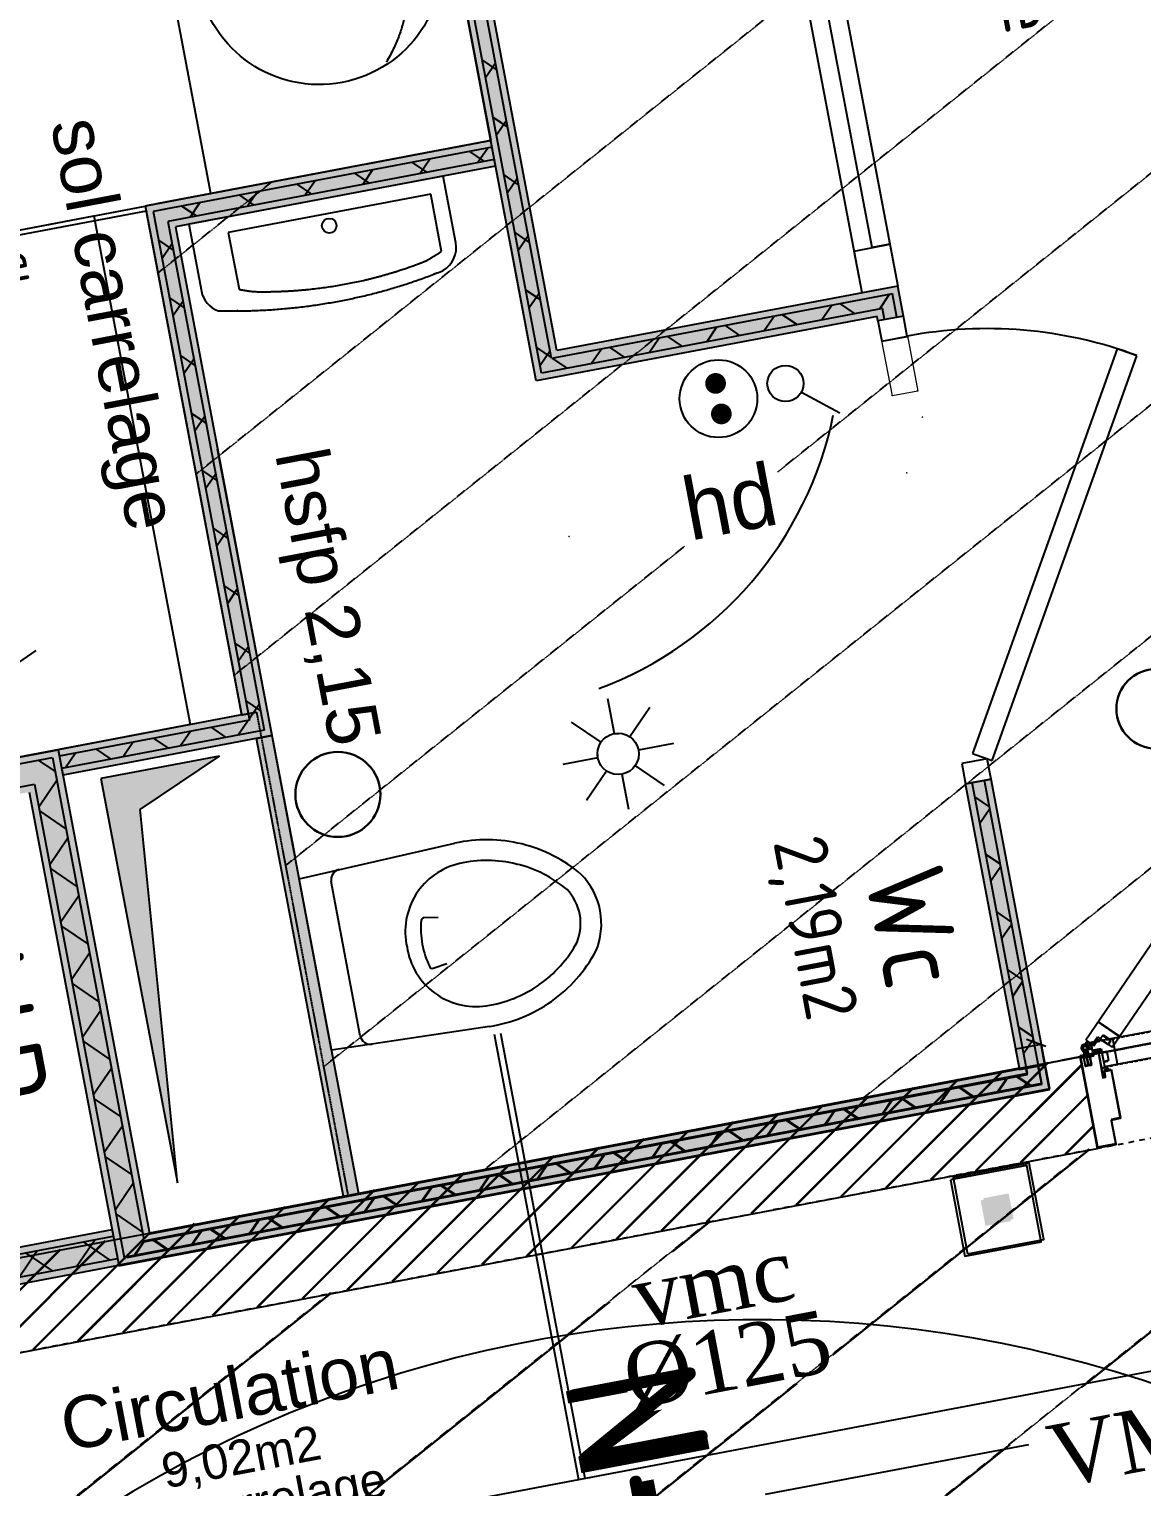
# Model space of a CAD drawing. Header units: centimetres. Extents: x 209280 to 319866, y -365283 to -277503.
# Drawn here: x 242694 to 244843, y -330668 to -327853 of the extents above; entities that cross this region are included whole.
import ezdxf

# ---------------------------------------------------------------- set-up
doc = ezdxf.new("R2010")
doc.units = ezdxf.units.CM
doc.linetypes.add('Style de ligne -1', pattern=[0.41664, 0.20828, -0.20836])
doc.linetypes.add('Style de ligne -16', pattern=[0.192476, 0.123031, -0.069444])
doc.layers.get('0').update_dxf_attribs({"color": 252})
for name, color, linetype, lineweight in [('0-PROJET-CLOISONS', 7, 'Continuous', 5), ('0-PROJET-DESSINS CRÉES', 7, 'Continuous', 9), ('0-PROJET-FAUX PLAFOND', 251, 'Style de ligne -1', 5), ('0-PROJET-Gaines', 7, 'Continuous', 13), ('0-PROJET-MENUISERIES INT', 7, 'Continuous', 5), ('0-PROJET-MUR BETON', 7, 'Continuous', 35), ('0-PROJET-SANITAIRES', 7, 'Continuous', 5), ('0-PROJET-TEXTE', 7, 'Continuous', 5), ('0-PROJET-TEXTE GAINES', 7, 'Continuous', 5), ('0-PROJET-TRAIT DE COUPE', 7, 'Continuous', 5), ('prlm-ELEC-CFO', 1, 'Continuous', 25)]:
    doc.layers.add(name, color=color, linetype=linetype, lineweight=lineweight)
doc.layers.add('3-BAT C-Niveau 1', color=252, linetype='Continuous')
doc.layers.add('prlm-VMC', color=93, linetype='Continuous')
doc.styles.add('Arial Narrow', font='ARIALN.TTF')
doc.styles.add('Helvetica', font='arial.ttf')
doc.styles.add('prlm-elec-cfo', font='comic.ttf', dxfattribs={"height": 12})
doc.styles.add('prlm-vmc', font='pala.ttf', dxfattribs={"height": 14})
doc.styles.get("Standard").update_dxf_attribs({"font": 'isocp.shx', "height": 100})

# ---------------------------------------------------------------- blocks, each defined once
blk = doc.blocks.new('xi.vmcd125')
at = {"layer": 'prlm-VMC', "color": 0, "linetype": 'ByBlock', "lineweight": -2, "insert": (0, 0), "char_height": 12, "width": 37.8475, "attachment_point": 2, "line_spacing_factor": 0.75, "style": 'prlm-vmc', "bg_fill": 3, "box_fill_scale": 1.1, "bg_fill_color": 256, "bg_fill_transparency": 0}
blk.add_mtext('vmc\\P%%C125', dxfattribs=at)
blk = doc.blocks.new('xi.BSO')
at = {"layer": 'prlm-ELEC-CFO', "lineweight": 5}
blk.add_hatch(color=0, dxfattribs=at).paths.add_polyline_path([(-2.5, -2.5), (2.5, -2.5), (2.5, 2.5), (-2.5, 2.5)])
at = {"layer": 'prlm-ELEC-CFO', "color": 0, "flags": 128}
blk.add_lwpolyline([(-7.5, -7.5), (7.5, -7.5), (7.5, 7.5), (-7.5, 7.5)], close=True, dxfattribs=at)
blk = doc.blocks.new('xi.SA')
at = {"layer": 'prlm-ELEC-CFO', "color": 0}
blk.add_lwpolyline([(0.2, -1.28), (5.5, 5.28)], dxfattribs=at)
blk.add_circle((-2, -4), 3.5, dxfattribs=at)
blk = doc.blocks.new('xi.SPOT')
at = {"color": 0, "lineweight": 5}
blk.add_wipeout([(-4, 0), (-2.83, -2.83), (0, -4), (2.83, -2.83), (4, 0), (2.83, 2.83), (0, 4), (-2.83, 2.83)], dxfattribs=at).dxf.layer = 'prlm-ELEC-CFO'
at = {"layer": 'prlm-ELEC-CFO', "color": 0, "linetype": 'ByBlock', "lineweight": -2, "flags": 128}
for points in [[(0, 10.88), (0, 4)], [(-7.69, 7.69), (-2.83, 2.83)], [(7.69, 7.69), (2.83, 2.83)], [(-10.88, 0), (-4, 0)], [(4, 0), (10.88, 0)], [(-2.83, -2.83), (-7.69, -7.69)], [(0, -4), (0, -10.88)], [(2.83, -2.83), (7.69, -7.69)]]:
    blk.add_lwpolyline(points, dxfattribs=at)
at = {"layer": 'prlm-ELEC-CFO', "color": 0, "linetype": 'ByBlock', "lineweight": -2}
blk.add_circle((0, 0), 4, dxfattribs=at)
blk = doc.blocks.new('xi.PC')
at = {"color": 0, "lineweight": 5}
blk.add_wipeout([(-7.5, -7.5), (7.5, -7.5), (7.5, 7.5), (-7.5, 7.5)], dxfattribs=at).dxf.layer = 'prlm-ELEC-CFO'
at = {"layer": 'prlm-ELEC-CFO', "color": 0, "linetype": 'ByBlock', "lineweight": 5, "const_width": 2}
for points in [[(-4, 0, 1), (-2, 0, 1)], [(2, 0, 1), (4, 0, 1)]]:
    blk.add_lwpolyline(points, format="xyb", close=True, dxfattribs=at)
at = {"layer": 'prlm-ELEC-CFO', "color": 0, "linetype": 'ByBlock', "lineweight": -2}
blk.add_circle((0, 0), 7.5, dxfattribs=at)

msp = doc.modelspace()

# ---------------------------------------------------------------- hatches: boundary and pattern name
at = {"linetype": 'Continuous'}
h = msp.add_hatch(dxfattribs=at)
h.set_pattern_fill('02_ISOLANT', color=256, scale=10, angle=100.723595, style=0, pattern_type=2)
h.set_pattern_definition([(145.723595, (88960.93, 134700.79), (-45.054865, -66.106423), []), (235.723595, (88960.93, 134700.79), (-66.106423, 45.054865), [])])
h.paths.add_polyline_path([(244621.365, -329871.942), (244649.411, -329891.057), (244642.65, -329855.353), (244619.069, -329859.818)])
h = msp.add_hatch(dxfattribs=at)
h.set_pattern_fill('02_ISOLANT', color=256, scale=10, angle=-169.276405, style=0, pattern_type=2)
h.set_pattern_definition([(235.723595, (88960.93, 134700.79), (66.106423, -45.054865), []), (325.723595, (88960.93, 134700.79), (-45.054865, -66.106423), [])])
h.paths.add_polyline_path([(244649.411, -329891.057), (244621.365, -329871.942), (242910.573, -330195.929), (242882.025, -330225.762)])
at = {"layer": '0-PROJET-DESSINS CRÉES', "lineweight": 25}
msp.add_hatch(color=256, dxfattribs=at).paths.add_polyline_path([(243300.554, -330106.944), (243133.09, -329222.661), (243162.566, -329217.079), (243330.03, -330101.362)])
at = {"layer": '0-PROJET-Gaines', "lineweight": 25}
msp.add_hatch(color=256, dxfattribs=at).paths.add_polyline_path([(243061.169, -329256.637), (242832.503, -329299.941), (242980.422, -330081.021), (242908.447, -329359.857)])
at = {"layer": '3-BAT C-Niveau 1', "linetype": 'Continuous', "lineweight": 18}
h = msp.add_hatch(dxfattribs=at)
h.set_pattern_fill('BA 13', color=9, scale=10, style=0, pattern_type=2)
h.set_pattern_definition([(218.65981, (88960.93, 134700.8), (-199.24783, 287.75041), [])])
h.paths.add_polyline_path([(245970.968, -329784.679), (237681.846, -331354.568), (237912.586, -332572.975), (246201.704, -331003.062)])

# ---------------------------------------------------------------- linework, layer by layer
at = {"lineweight": 25}
for p, q in [((244002.772, -328418.994), (244002.781, -328419.043)), ((243895.067, -328439.391), (243895.058, -328439.342)), ((244012.075, -328468.121), (244012.066, -328468.072)), ((243904.371, -328488.518), (243904.38, -328488.567)), ((244360.429, -328560.745), (244360.478, -328560.735)), ((244409.583, -328551.436), (244409.534, -328551.445)), ((244419.19, -328602.166), (244419.239, -328602.157)), ((244388.615, -328709.581), (244388.566, -328709.591)), ((243736.703, -328833.04), (243736.654, -328833.049)), ((243736.703, -328833.04), (243736.752, -328833.03)), ((243112.467, -328951.257), (243112.418, -328951.266)), ((243112.467, -328951.257), (243112.516, -328951.247)), ((243063.107, -328960.604), (243063.057, -328960.614)), ((243063.107, -328960.604), (243063.156, -328960.595)), ((242942.594, -329207.848), (242942.604, -329207.897)), ((242834.89, -329228.245), (242834.881, -329228.196)), ((242951.898, -329256.975), (242951.889, -329256.926)), ((242844.193, -329277.372), (242844.203, -329277.421)), ((244568.844, -329661.265), (244568.795, -329661.274)), ((243271.924, -329906.873), (243271.875, -329906.883)), ((243271.924, -329906.873), (243271.973, -329906.864)), ((244179.044, -329938.912), (244179.035, -329938.862)), ((242819.929, -329992.472), (242819.88, -329992.481)), ((242888.707, -329979.447), (242888.756, -329979.437)), ((242829.537, -330043.202), (242829.586, -330043.193)), ((242898.314, -330030.177), (242898.265, -330030.186)), ((243011.353, -330160.047), (243011.344, -330159.998))]:
    msp.add_line(p, q, dxfattribs=at)
at = {"linetype": 'Continuous', "lineweight": 18}
msp.add_line((244799.722, -329799.511), (244758.405, -329771.351), dxfattribs=at)
at = {"linetype": 'Continuous'}
for p, q in [((244619.746, -329803.534), (244657.412, -329816.998)), ((244647.991, -329813.63), (244598.853, -329822.936)), ((244598.853, -329822.936), (244606.296, -329862.237)), ((244655.434, -329852.932), (244647.991, -329813.63)), ((244736.165, -329838.562), (244734.528, -329829.916)), ((244606.296, -329862.237), (244655.434, -329852.932)), ((244621.365, -329871.942), (244619.069, -329859.818)), ((244621.365, -329871.942), (244619.069, -329859.818)), ((244649.411, -329891.057), (244642.65, -329855.353)), ((244649.411, -329891.057), (244642.65, -329855.353)), ((244621.365, -329871.942), (242910.573, -330195.929)), ((244621.365, -329871.942), (242910.573, -330195.929)), ((244606.173, -329861.588), (244606.296, -329862.237)), ((244664.603, -329901.411), (242866.562, -330241.922)), ((244649.411, -329891.057), (242882.025, -330225.762)), ((244649.411, -329891.057), (242882.025, -330225.762))]:
    msp.add_line(p, q, dxfattribs=at)
at = {"linetype": 'Style de ligne -16', "lineweight": 18, "ltscale": 50.8}
msp.add_line((244795.608, -329853.156), (244786.304, -329804.03), dxfattribs=at)
at = {"linetype": 'Continuous', "lineweight": 25}
for p, q in [((244655.423, -329852.934), (244606.296, -329862.237)), ((244664.603, -329901.411), (244655.423, -329852.934)), ((244606.173, -329861.588), (242926.036, -330179.77)), ((244606.173, -329861.588), (244606.296, -329862.237)), ((244664.603, -329901.411), (242866.562, -330241.922))]:
    msp.add_line(p, q, dxfattribs=at)
at = {"linetype": 'Style de ligne -16', "lineweight": 18, "ltscale": 50.8, "flags": 128}
for points in [[(244743.859, -329812.068), (244746.65, -329826.806), (244764.139, -329823.494), (244770.652, -329857.883), (245675.251, -329686.571), (245668.738, -329652.182), (245686.227, -329648.87), (245683.436, -329634.132)], [(244765.413, -329830.219), (244774.649, -329828.47), (244778.109, -329846.745), (244768.874, -329848.494)]]:
    msp.add_lwpolyline(points, close=True, dxfattribs=at)
at = {"linetype": 'Continuous', "lineweight": 18, "flags": 128}
for points in [[(244762.151, -329804.643), (244767.445, -329796.875), (244782.815, -329807.351), (244777.521, -329815.118)], [(244768.204, -329876.666), (244765.413, -329861.928), (244766.528, -329860.292), (244773.209, -329859.027), (244778.14, -329862.387), (244778.36, -329863.547), (244769.301, -329865.263), (244771.348, -329876.071)]]:
    msp.add_lwpolyline(points, close=True, dxfattribs=at)
at = {"linetype": 'Continuous', "flags": 128}
for points in [[(244757.174, -330014.036), (244723.681, -329837.179), (244758.695, -329830.548), (244767.642, -329877.79), (244772.517, -329876.867), (244770.455, -329865.979), (244783.266, -329863.553), (244800.942, -329956.894), (244783.257, -329960.243), (244792.188, -330007.405)], [(244728.493, -329836.268), (244748.341, -329832.509), (244749.026, -329836.127), (244729.179, -329839.885)], [(244730.554, -329839.625), (244736.165, -329838.562), (244739.31, -329855.167), (244733.699, -329856.23)], [(244736.165, -329838.562), (244741.776, -329837.5), (244744.921, -329854.104), (244739.31, -329855.167)]]:
    msp.add_lwpolyline(points, close=True, dxfattribs=at)
for points in [[(244731.834, -329835.635), (244730.343, -329827.761, 0.14316547), (244734.191, -329828.137, 0.14316547), (244737.635, -329826.381), (244739.126, -329834.254)], [(244743.009, -329813.137), (244739.244, -329818.661, 0.14316547), (244736.789, -329815.675, 0.14316547), (244733.112, -329814.481), (244736.876, -329808.958)], [(244745.87, -329822.69), (244739.302, -329823.934, 0.14316547), (244739.678, -329820.086, 0.14316547), (244737.922, -329816.642), (244744.49, -329815.398)]]:
    msp.add_lwpolyline(points, format="xyb", close=True, dxfattribs=at)
at = {"linetype": 'Style de ligne -16', "lineweight": 18, "ltscale": 50.8, "flags": 128}
msp.add_lwpolyline([(244762.43, -329829.517), (244756.396, -329828.828), (244747.947, -329830.428), (244747.426, -329827.677), (244755.321, -329826.182), (244762.6, -329828.264), (244762.456, -329829.52)], dxfattribs=at)
at = {"linetype": 'Continuous', "lineweight": 18, "flags": 128}
msp.add_lwpolyline([(244759.546, -329806.256), (244754.792, -329810.035), (244749.949, -329817.141), (244747.635, -329815.564), (244752.16, -329808.924), (244758.78, -329805.249), (244759.566, -329806.239)], dxfattribs=at)
at = {"lineweight": 25}
for centre in [(244002.772, -328418.994), (243895.067, -328439.391), (244012.075, -328468.121), (243904.371, -328488.518), (244360.429, -328560.745), (244409.583, -328551.436), (244419.19, -328602.166), (244388.615, -328709.581), (243736.703, -328833.04), (243736.703, -328833.04), (243112.467, -328951.257), (243112.467, -328951.257), (243063.107, -328960.604), (243063.107, -328960.604), (242942.594, -329207.848), (242834.89, -329228.245), (242951.898, -329256.975), (242844.193, -329277.372), (244568.844, -329661.265), (243271.924, -329906.873), (243271.924, -329906.873), (244179.044, -329938.912), (242819.929, -329992.472), (242888.707, -329979.447), (242829.537, -330043.202), (242898.314, -330030.177), (243011.353, -330160.047)]:
    msp.add_circle(centre, 0.025, dxfattribs=at)
at = {"linetype": 'Continuous'}
for radius in [6.889, 4.289]:
    msp.add_circle((244732.909, -329821.368), radius, dxfattribs=at)
at = {"layer": '0-PROJET-CLOISONS', "lineweight": 25}
for p, q in [((243585.275, -328068.371), (242918.066, -328194.726)), ((243587.694, -328081.144), (242933.258, -328205.08)), ((243587.694, -328081.144), (242933.258, -328205.08)), ((243579.483, -328082.699), (243560.368, -328110.746)), ((243592.16, -328104.725), (242961.304, -328224.196)), ((243592.16, -328104.725), (242961.304, -328224.196)), ((243433.297, -328110.384), (243461.344, -328129.499)), ((243468.322, -328103.751), (243449.207, -328131.797)), ((243544.458, -328089.332), (243572.505, -328108.447)), ((243594.579, -328117.498), (242976.496, -328234.55)), ((243594.579, -328117.498), (242976.496, -328234.55)), ((243322.136, -328131.435), (243350.182, -328150.55)), ((243357.161, -328124.802), (243338.045, -328152.849)), ((243134.838, -328166.905), (243115.723, -328194.952)), ((243210.975, -328152.487), (243239.021, -328171.602)), ((243245.999, -328145.854), (243226.884, -328173.9)), ((242988.652, -328194.59), (243016.699, -328213.705)), ((243023.677, -328187.957), (243004.561, -328216.004)), ((243099.813, -328173.538), (243127.86, -328192.654)), ((244360.904, -328364.403), (243702.605, -328489.071)), ((244360.904, -328364.403), (243702.605, -328489.071)), ((244371.258, -328349.211), (243712.959, -328473.879)), ((244354.841, -328365.551), (244335.726, -328393.597)), ((244341.788, -328392.449), (243683.489, -328517.117)), ((244341.788, -328392.449), (243683.489, -328517.117)), ((244243.68, -328386.602), (244224.565, -328414.649)), ((244260.148, -328383.484), (244288.195, -328402.599)), ((244331.434, -328407.641), (243673.135, -328532.309)), ((244331.434, -328407.641), (243673.135, -328532.309)), ((244132.519, -328407.654), (244113.404, -328435.701)), ((244148.987, -328404.535), (244177.034, -328423.65)), ((243910.196, -328449.757), (243891.081, -328477.804)), ((243926.665, -328446.638), (243954.711, -328465.754)), ((244021.357, -328428.706), (244002.242, -328456.752)), ((244037.826, -328425.587), (244065.872, -328444.702)), ((243799.035, -328470.809), (243779.92, -328498.855)), ((243815.503, -328467.69), (243843.55, -328486.805)), ((243704.342, -328488.741), (243732.389, -328507.857)), ((243104.136, -329177.256), (242749.508, -329244.415)), ((243119.328, -329187.61), (242751.926, -329257.188)), ((243119.328, -329187.61), (242751.926, -329257.188)), ((243147.374, -329206.725), (242756.392, -329280.769)), ((243147.374, -329206.725), (242756.392, -329280.769)), ((243005.346, -329209.195), (242986.231, -329237.242)), ((243045.638, -329201.565), (243073.685, -329220.68)), ((243116.508, -329188.144), (243097.393, -329216.19)), ((243162.566, -329217.079), (242758.811, -329293.542)), ((243162.566, -329217.079), (242758.811, -329293.542)), ((242894.185, -329230.247), (242875.07, -329258.294)), ((242934.477, -329222.616), (242962.524, -329241.732)), ((242169.807, -329354.179), (242749.504, -329244.397)), ((242169.807, -329354.179), (242749.504, -329244.397)), ((242184.999, -329364.533), (242739.15, -329259.589)), ((242184.999, -329364.533), (242739.15, -329259.589)), ((242728.2, -329275.655), (242712.133, -329264.705)), ((242739.15, -329259.589), (242915.227, -330189.349)), ((242739.15, -329259.589), (242915.227, -330189.349)), ((242749.504, -329244.397), (242926.272, -330177.806)), ((242749.504, -329244.397), (242926.272, -330177.806)), ((242749.508, -329244.415), (242758.811, -329293.542)), ((242783.024, -329251.299), (242763.909, -329279.345)), ((242823.316, -329243.668), (242851.362, -329262.783)), ((242728.2, -329275.655), (242744.266, -329286.605)), ((242236.418, -329399.577), (242704.106, -329311.007)), ((242236.418, -329399.577), (242704.106, -329311.007)), ((242704.106, -329311.007), (242877.843, -330228.416)), ((242704.106, -329311.007), (242877.843, -330228.416)), ((242712.417, -329354.896), (242747.462, -329303.477)), ((242693.752, -329326.199), (242866.798, -330239.958)), ((242713.899, -329362.722), (242765.318, -329397.767)), ((242733.469, -329466.057), (242768.513, -329414.638)), ((242734.951, -329473.884), (242786.37, -329508.928)), ((242754.52, -329577.218), (242789.565, -329525.8)), ((242756.002, -329585.045), (242807.421, -329620.089)), ((242775.572, -329688.38), (242810.616, -329636.961)), ((242777.054, -329696.206), (242828.473, -329731.251)), ((242796.623, -329799.541), (242831.668, -329748.122)), ((242798.106, -329807.367), (242849.524, -329842.412)), ((242817.675, -329910.702), (242852.719, -329859.283)), ((244583.106, -329877.268), (244563.991, -329905.315)), ((244600.439, -329873.986), (244628.486, -329893.101)), ((244378.117, -329916.089), (244406.163, -329935.204)), ((244471.945, -329898.32), (244452.83, -329926.366)), ((244489.278, -329895.037), (244517.325, -329914.152)), ((242819.157, -329918.529), (242870.576, -329953.573)), ((244249.622, -329940.423), (244230.507, -329968.47)), ((244266.956, -329937.14), (244295.002, -329956.256)), ((244360.784, -329919.371), (244341.669, -329947.418)), ((242838.727, -330021.863), (242873.771, -329970.445)), ((244138.461, -329961.475), (244119.346, -329989.521)), ((244155.794, -329958.192), (244183.841, -329977.307)), ((243933.472, -330000.295), (243961.518, -330019.41)), ((244027.3, -329982.526), (244008.185, -330010.573)), ((244044.633, -329979.244), (244072.68, -329998.359)), ((243804.977, -330024.629), (243785.862, -330052.676)), ((243822.31, -330021.347), (243850.357, -330040.462)), ((243916.139, -330003.578), (243897.023, -330031.624)), ((242840.209, -330029.69), (242891.627, -330064.734)), ((243693.816, -330045.681), (243674.701, -330073.727)), ((243711.149, -330042.398), (243739.196, -330061.513)), ((242859.778, -330133.025), (242894.823, -330081.606)), ((243488.827, -330084.501), (243516.873, -330103.617)), ((243582.655, -330066.732), (243563.54, -330094.779)), ((243599.988, -330063.45), (243628.035, -330082.565)), ((243360.332, -330108.836), (243341.217, -330136.882)), ((243377.665, -330105.553), (243405.712, -330124.668)), ((243471.493, -330087.784), (243452.378, -330115.831)), ((242861.26, -330140.851), (242912.679, -330175.896)), ((243249.171, -330129.887), (243230.056, -330157.934)), ((243266.504, -330126.605), (243294.551, -330145.72)), ((243044.181, -330168.708), (243072.228, -330187.823)), ((243138.01, -330150.939), (243118.894, -330178.985)), ((243155.343, -330147.656), (243183.389, -330166.771)), ((242401.277, -330270.105), (242856.192, -330183.953)), ((242401.277, -330270.105), (242856.192, -330183.953)), ((242411.631, -330254.913), (242853.773, -330171.18)), ((242411.631, -330254.913), (242853.773, -330171.18)), ((242785.411, -330242.14), (242820.455, -330190.721)), ((242849.906, -330229.926), (242798.487, -330194.882)), ((242915.687, -330193.042), (242896.572, -330221.088)), ((242933.02, -330189.759), (242961.067, -330208.874)), ((243026.848, -330171.99), (243007.733, -330200.037)), ((242674.249, -330263.192), (242709.294, -330211.773)), ((242738.744, -330250.978), (242687.325, -330215.933)), ((242355.879, -330336.715), (242866.798, -330239.958)), ((242366.233, -330321.523), (242864.379, -330227.185)), ((242366.233, -330321.523), (242864.379, -330227.185))]:
    msp.add_line(p, q, dxfattribs=at)
at = {"layer": '0-PROJET-CLOISONS'}
msp.add_lwpolyline([(244340.819, -328454.759), (244389.979, -328445.449), (244410.133, -328551.872), (244360.973, -328561.182)], close=True, dxfattribs=at)
at = {"layer": '0-PROJET-CLOISONS', "lineweight": 25}
for points in [[(243585.275, -328068.371), (243594.579, -328117.498), (242918.066, -328194.726), (242976.496, -328234.55)], [(244371.258, -328349.211), (244331.434, -328407.641), (243712.959, -328473.879), (243673.135, -328532.309)], [(243104.136, -329177.256), (243162.566, -329217.079), (242749.508, -329244.415), (242758.811, -329293.542)], [(242251.61, -329409.931), (242169.807, -329354.179), (242693.752, -329326.199), (242749.504, -329244.397)], [(242693.752, -329326.199), (242749.504, -329244.397), (242866.798, -330239.958), (242926.272, -330177.806)], [(242355.879, -330336.715), (242411.631, -330254.913), (242866.798, -330239.958), (242853.773, -330171.18)]]:
    msp.add_solid(points, dxfattribs=at)
at = {"layer": '0-PROJET-DESSINS CRÉES', "lineweight": 25}
for p, q in [((244096.744, -326899.514), (244371.285, -328349.206)), ((244302.507, -328362.231), (244027.966, -326912.539)), ((243673.135, -328532.309), (243389.291, -327033.49)), ((243612.573, -328212.516), (243389.291, -327033.49)), ((243683.489, -328517.117), (243402.064, -327031.071)), ((243683.489, -328517.117), (243402.064, -327031.071)), ((243702.605, -328489.071), (243425.645, -327026.605)), ((243702.605, -328489.071), (243425.645, -327026.605)), ((243712.959, -328473.879), (243438.418, -327024.186)), ((244321.613, -328275.019), (244199.626, -327630.872)), ((244234.014, -327624.36), (244356.002, -328268.506)), ((243596.999, -327931.431), (243568.953, -327912.316)), ((243594.571, -327918.606), (243575.455, -327946.652)), ((243618.051, -328042.593), (243590.004, -328023.477)), ((243615.622, -328029.767), (243596.507, -328057.814)), ((243639.103, -328153.754), (243611.056, -328134.639)), ((243636.674, -328140.928), (243617.559, -328168.975)), ((242622.389, -328250.721), (242918.066, -328194.726)), ((242819.812, -328213.334), (242918.066, -328194.726)), ((242918.066, -328194.726), (243104.136, -329177.256)), ((242918.066, -328194.726), (242919.926, -328204.552)), ((242032.864, -328362.339), (242818.893, -328213.482)), ((242919.926, -328204.552), (242624.25, -328260.547)), ((242818.893, -328213.482), (243004.965, -329196.018)), ((242933.258, -328205.08), (243119.328, -329187.61)), ((242933.258, -328205.08), (243119.328, -329187.61)), ((242961.304, -328224.196), (243147.374, -329206.725)), ((242961.304, -328224.196), (243147.374, -329206.725)), ((242976.496, -328234.55), (243162.566, -329217.079)), ((242976.496, -328234.55), (243162.566, -329217.079)), ((243660.154, -328264.915), (243632.108, -328245.8)), ((243657.725, -328252.09), (243638.61, -328280.136)), ((242943.819, -328260.847), (242971.865, -328279.962)), ((242950.381, -328295.5), (242969.496, -328267.453)), ((243673.135, -328532.309), (243621.877, -328261.642)), ((244287.224, -328281.531), (244356.002, -328268.506)), ((244302.507, -328362.231), (244287.224, -328281.531)), ((244356.002, -328268.506), (244321.613, -328275.019)), ((244356.002, -328268.506), (244371.285, -328349.206)), ((243681.206, -328376.076), (243653.159, -328356.961)), ((243678.777, -328363.251), (243659.662, -328391.297)), ((244371.285, -328349.206), (244302.507, -328362.231)), ((244371.285, -328349.206), (244302.507, -328362.231)), ((244369.447, -328409.518), (244360.904, -328364.403)), ((244369.447, -328409.518), (244360.904, -328364.403)), ((244382.22, -328407.099), (244371.258, -328349.211)), ((242964.87, -328372.009), (242992.917, -328391.124)), ((242971.433, -328406.661), (242990.548, -328378.614)), ((244345.866, -328413.983), (244341.788, -328392.449)), ((244345.866, -328413.983), (244341.788, -328392.449)), ((244333.093, -328416.402), (244331.434, -328407.641)), ((244333.093, -328416.402), (244331.434, -328407.641)), ((244382.22, -328407.099), (244333.093, -328416.402)), ((243702.257, -328487.238), (243674.211, -328468.123)), ((243699.829, -328474.412), (243680.713, -328502.459)), ((242985.922, -328483.17), (243013.968, -328502.285)), ((242992.484, -328517.822), (243011.599, -328489.776)), ((243006.973, -328594.331), (243035.02, -328613.446)), ((243013.536, -328628.983), (243032.651, -328600.937)), ((243207.622, -329449.877), (243057.83, -328664.025)), ((243028.025, -328705.492), (243056.071, -328724.608)), ((243034.587, -328740.145), (243053.702, -328712.098)), ((243049.076, -328816.654), (243077.123, -328835.769)), ((243055.639, -328851.306), (243074.754, -328823.259)), ((243070.128, -328927.815), (243098.175, -328946.93)), ((243076.69, -328962.467), (243095.806, -328934.421)), ((243091.18, -329038.976), (243119.226, -329058.091)), ((242352.88, -329296.217), (242707.525, -329052.671)), ((243097.742, -329073.629), (243116.857, -329045.582)), ((243112.231, -329150.138), (243140.278, -329169.253)), ((243118.794, -329184.79), (243137.909, -329156.743)), ((243004.965, -329196.018), (242218.936, -329344.875)), ((243133.09, -329222.661), (243162.566, -329217.079)), ((243300.554, -330106.944), (243133.09, -329222.661)), ((243162.566, -329217.079), (243330.03, -330101.362)), ((244551.545, -329301.207), (244502.418, -329310.51)), ((244606.409, -329859.624), (244502.418, -329310.51)), ((244606.409, -329859.624), (244502.418, -329310.51)), ((244621.601, -329869.978), (244515.191, -329308.091)), ((244621.601, -329869.978), (244515.191, -329308.091)), ((244649.647, -329889.093), (244538.772, -329303.626)), ((244649.647, -329889.093), (244538.772, -329303.626)), ((244664.839, -329899.447), (244551.545, -329301.207)), ((244548.397, -329354.448), (244520.35, -329335.333)), ((244549.22, -329358.792), (244530.104, -329386.839)), ((244569.449, -329465.609), (244541.402, -329446.494)), ((244570.271, -329469.953), (244551.156, -329498)), ((244590.5, -329576.771), (244562.454, -329557.656)), ((244591.323, -329581.115), (244572.208, -329609.161)), ((245867.964, -329619.204), (244689.187, -329843.892)), ((244611.552, -329687.932), (244583.505, -329668.817)), ((244612.374, -329692.276), (244593.259, -329720.322)), ((244632.603, -329799.093), (244604.557, -329779.978)), ((244633.426, -329803.437), (244614.311, -329831.484)), ((243330.03, -330101.362), (243300.554, -330106.944))]:
    msp.add_line(p, q, dxfattribs=at)
for points in [[(243712.959, -328473.879), (243673.135, -328532.309), (243438.418, -327024.186), (243389.291, -327033.49)], [(242918.066, -328194.726), (242976.496, -328234.55), (243104.136, -329177.256), (243162.566, -329217.079)], [(244382.22, -328407.099), (244333.093, -328416.402), (244371.258, -328349.211), (244331.434, -328407.641)], [(244664.839, -329899.447), (244606.409, -329859.624), (244551.545, -329301.207), (244502.418, -329310.51)]]:
    msp.add_solid(points, dxfattribs=at)
at = {"layer": '0-PROJET-FAUX PLAFOND', "lineweight": 25}
for p, q in [((245434.358, -326777.76), (243016.096, -328712.37)), ((243379.987, -326984.363), (243585.275, -328068.371)), ((245507.897, -327166.077), (243089.635, -329100.687)), ((245581.436, -327554.395), (243188.886, -329468.435)), ((245654.975, -327942.712), (243262.413, -329856.762)), ((243585.275, -328068.371), (242918.066, -328194.726)), ((243161.947, -328148.541), (242942.557, -328324.052)), ((242918.066, -328194.726), (243104.128, -329177.214)), ((245728.514, -328331.03), (243573.183, -330055.295)), ((245802.053, -328719.347), (244305.467, -329916.616)), ((243104.128, -329177.214), (243132.719, -329171.798)), ((243132.719, -329171.798), (243309.461, -330105.238)), ((243309.461, -330105.238), (246114.895, -329573.949))]:
    msp.add_line(p, q, dxfattribs=at)
at = {"layer": '0-PROJET-FAUX PLAFOND', "color": 9, "lineweight": 25}
msp.add_line((243275.8, -330293.202), (241208.85, -331946.762), dxfattribs=at)
at = {"layer": '0-PROJET-Gaines', "lineweight": 25}
for p, q in [((243061.169, -329256.637), (242832.503, -329299.941)), ((242908.447, -329359.857), (243061.169, -329256.637)), ((242832.503, -329299.941), (242980.422, -330081.021)), ((242980.422, -330081.021), (242908.447, -329359.857))]:
    msp.add_line(p, q, dxfattribs=at)
at = {"layer": '0-PROJET-MENUISERIES INT', "lineweight": 25}
for p, q in [((244382.231, -328407.097), (244333.093, -328416.402)), ((244333.093, -328416.402), (244340.536, -328455.704)), ((244389.674, -328446.398), (244382.231, -328407.097)), ((244340.536, -328455.704), (244389.674, -328446.398)), ((244795.233, -328470.235), (244515.869, -329251.807)), ((244832.9, -328483.698), (244795.233, -328470.235)), ((244553.535, -329265.271), (244832.9, -328483.698)), ((245272.873, -329014.884), (244734.311, -329805.085)), ((244785.653, -329818.536), (245304.165, -329057.752)), ((244544.114, -329261.903), (244494.976, -329271.209)), ((244515.869, -329251.807), (244553.535, -329265.271)), ((244551.556, -329301.205), (244544.114, -329261.903)), ((244494.976, -329271.209), (244502.418, -329310.51)), ((244502.418, -329310.51), (244551.556, -329301.205)), ((245683.672, -329632.168), (244744.095, -329810.104)), ((244770.887, -329855.919), (245675.486, -329684.607)), ((244799.958, -329797.547), (244758.641, -329769.388)), ((244746.706, -329813.533), (244756.731, -329798.824)), ((244752.396, -329806.96), (244759.015, -329803.285)), ((244756.731, -329798.824), (244785.653, -329818.536)), ((244759.015, -329803.285), (244759.802, -329804.275)), ((244762.387, -329802.679), (244767.681, -329794.911)), ((244777.757, -329813.154), (244762.387, -329802.679)), ((244767.681, -329794.911), (244783.051, -329805.387)), ((244795.844, -329851.193), (244786.54, -329802.066)), ((244723.917, -329835.215), (244758.931, -329828.585)), ((244728.729, -329834.304), (244748.577, -329830.545)), ((244732.07, -329833.671), (244730.579, -329825.798)), ((244733.347, -329812.518), (244737.112, -329806.994)), ((244734.311, -329805.085), (244746.706, -329813.533)), ((244736.401, -329836.598), (244734.763, -329827.952)), ((244737.112, -329806.994), (244743.245, -329811.173)), ((244737.871, -329824.417), (244739.362, -329832.291)), ((244738.157, -329814.678), (244744.725, -329813.434)), ((244743.245, -329811.173), (244739.48, -329816.697)), ((244746.106, -329820.726), (244739.538, -329821.97)), ((244744.095, -329810.104), (244746.886, -329824.842)), ((244744.725, -329813.434), (244746.106, -329820.726)), ((244746.886, -329824.842), (244764.375, -329821.53)), ((244747.661, -329825.713), (244755.557, -329824.218)), ((244748.182, -329828.464), (244747.661, -329825.713)), ((244747.871, -329813.6), (244752.396, -329806.96)), ((244750.184, -329815.177), (244747.871, -329813.6)), ((244756.632, -329826.864), (244748.182, -329828.464)), ((244748.577, -329830.545), (244749.262, -329834.163)), ((244755.028, -329808.071), (244750.184, -329815.177)), ((244759.782, -329804.292), (244755.028, -329808.071)), ((244755.557, -329824.218), (244762.836, -329826.3)), ((244762.666, -329827.553), (244756.632, -329826.864)), ((244758.931, -329828.585), (244767.878, -329875.826)), ((244762.836, -329826.3), (244762.692, -329827.556)), ((244764.375, -329821.53), (244770.887, -329855.919)), ((244765.648, -329828.255), (244774.884, -329826.506)), ((244769.109, -329846.53), (244765.648, -329828.255)), ((244774.884, -329826.506), (244778.345, -329844.781)), ((244783.051, -329805.387), (244777.757, -329813.154)), ((244757.41, -330012.072), (244723.917, -329835.215)), ((244729.414, -329837.921), (244728.729, -329834.304)), ((244749.262, -329834.163), (244729.414, -329837.921)), ((244730.79, -329837.661), (244736.401, -329836.598)), ((244733.935, -329854.266), (244730.79, -329837.661)), ((244739.362, -329832.291), (244732.07, -329833.671)), ((244739.545, -329853.203), (244733.935, -329854.266)), ((244736.401, -329836.598), (244742.012, -329835.536)), ((244739.545, -329853.203), (244736.401, -329836.598)), ((244736.401, -329836.598), (244739.545, -329853.203)), ((244745.156, -329852.141), (244739.545, -329853.203)), ((244742.012, -329835.536), (244745.156, -329852.141)), ((244765.649, -329859.964), (244766.764, -329858.328)), ((244768.44, -329874.702), (244765.649, -329859.964)), ((244766.764, -329858.328), (244773.445, -329857.063)), ((244778.345, -329844.781), (244769.109, -329846.53)), ((244773.445, -329857.063), (244778.376, -329860.423)), ((244767.878, -329875.826), (244772.752, -329874.903)), ((244771.584, -329874.107), (244768.44, -329874.702)), ((244778.595, -329861.583), (244769.537, -329863.299)), ((244769.537, -329863.299), (244771.584, -329874.107)), ((244770.69, -329864.015), (244783.502, -329861.589)), ((244772.752, -329874.903), (244770.69, -329864.015)), ((244778.376, -329860.423), (244778.595, -329861.583)), ((244783.502, -329861.589), (244801.178, -329954.93)), ((244801.178, -329954.93), (244783.493, -329958.279)), ((244783.493, -329958.279), (244792.424, -330005.441)), ((244792.424, -330005.441), (244757.41, -330012.072))]:
    msp.add_line(p, q, dxfattribs=at)
for radius in [6.889, 4.289]:
    msp.add_circle((244733.145, -329819.404), radius, dxfattribs=at)
for centre, radius, start, end in [((244544.114, -329261.903), 830.542, 69.640479, 100.723601), ((244733.145, -329819.404), 6.889, 248.133944, 280.723601), ((244733.145, -329819.404), 6.889, 55.723601, 88.313259), ((244733.145, -329819.404), 6.889, 280.723601, 313.313259), ((244733.145, -329819.404), 6.889, 23.133944, 55.723601), ((244733.145, -329819.404), 6.889, 10.723601, 43.313259), ((244733.145, -329819.404), 6.889, 338.133944, 10.723601)]:
    msp.add_arc(centre, radius, start, end, dxfattribs=at)
at = {"layer": '0-PROJET-MUR BETON', "lineweight": 25}
for p, q in [((244435.193, -330073.602), (244661.192, -329847.603)), ((244521.89, -330057.183), (244727.092, -329851.981)), ((244757.503, -330012.563), (244724.01, -329835.707)), ((244261.8, -330106.439), (244487.799, -329880.44)), ((244348.497, -330090.02), (244574.495, -329864.022)), ((244088.407, -330139.276), (244314.405, -329913.277)), ((244175.103, -330122.857), (244401.102, -329896.859)), ((244608.587, -330040.765), (244738.282, -329911.069)), ((244695.283, -330024.346), (244749.472, -329970.158)), ((243481.53, -330254.205), (243707.528, -330028.207)), ((243394.833, -330270.624), (243620.832, -330044.625)), ((243221.44, -330303.461), (243447.438, -330077.462)), ((243308.136, -330287.042), (243534.135, -330061.044)), ((243048.046, -330336.298), (243274.045, -330110.299)), ((243134.743, -330319.879), (243360.742, -330093.881)), ((242961.35, -330352.716), (243187.348, -330126.718)), ((242787.956, -330385.553), (243013.955, -330159.555)), ((242874.653, -330369.135), (243100.652, -330143.136)), ((242614.563, -330418.39), (242840.562, -330192.392)), ((242701.26, -330401.972), (242927.258, -330175.973)), ((242527.866, -330434.809), (242753.865, -330208.81))]:
    msp.add_line(p, q, dxfattribs=at)
at = {"layer": '0-PROJET-SANITAIRES', "lineweight": 25}
for p, q in [((243436.418, -327282.342), (243585.275, -328068.371)), ((243044.88, -328170.71), (242896.023, -327384.681)), ((243585.275, -328068.371), (243044.88, -328170.71)), ((243493.279, -328136.682), (243002.011, -328229.718)), ((243517.713, -328265.704), (243493.279, -328136.682)), ((243469.385, -328171.74), (243078.336, -328245.797)), ((243490.299, -328282.175), (243469.385, -328171.74)), ((243002.011, -328229.718), (243026.445, -328358.739)), ((243078.336, -328245.797), (243099.65, -328355.138)), ((243214.971, -329493.579), (243515.794, -329425.137)), ((243634.594, -329465.177), (243634.662, -329465.193)), ((243277.559, -329824.818), (243214.971, -329493.579)), ((243292.312, -329476.016), (243292.354, -329476.007)), ((243277.103, -329499.242), (243277.096, -329499.205)), ((243333.359, -329796.974), (243277.103, -329499.242)), ((243452.345, -329570.851), (243452.331, -329570.864)), ((243452.358, -329570.838), (243452.345, -329570.851)), ((243483.867, -329568.559), (243455.636, -329569.415)), ((243423.538, -329625.754), (243423.506, -329625.614)), ((243423.538, -329625.754), (243423.538, -329625.754)), ((243452.997, -329620.082), (243453.016, -329620.184)), ((243788.167, -329633.519), (243788.133, -329633.598)), ((243473.961, -329666.399), (243500.577, -329656.994)), ((243470.324, -329666.331), (243470.392, -329666.361)), ((243473.926, -329666.411), (243473.961, -329666.399)), ((243678.787, -329698.144), (243678.633, -329698.253)), ((243582.633, -329778.878), (243277.559, -329824.818)), ((243341.442, -329809.593), (243341.333, -329809.514)), ((243356.037, -329813.043), (243355.994, -329813.049))]:
    msp.add_line(p, q, dxfattribs=at)
msp.add_circle((243273.301, -328232.688), 14.142, dxfattribs=at)
for centre, radius, start, end in [((243467.691, -328275.177), 50.912, 300.55734, 10.723605), ((243467.691, -328275.177), 50.912, 278.413732, 283.540806), ((243076.468, -328349.266), 50.912, 190.723605, 249.945933), ((243076.468, -328349.266), 50.912, 289.3614, 294.393344), ((243577.647, -329699.885), 281.623, 76.144759, 102.687181), ((243577.6, -329700.15), 281.892, 49.649004, 76.148472), ((243555.283, -329595.974), 135.214, 103.066653, 147.883291), ((243577.689, -329700.6), 242.203, 76.411563, 102.634108), ((243578.215, -329699.392), 240.906, 50.089281, 76.448961), ((243296.706, -329495.5), 19.957, 146.704917, 190.699831), ((243296.753, -329495.53), 20.013, 102.820928, 146.704917), ((243662.526, -329580.59), 136.381, 10.696743, 44.310161), ((243662.508, -329580.602), 96.402, 10.700267, 43.202815), ((243555.303, -329595.786), 135.13, 147.955551, 192.752565), ((243616.442, -329589.2), 166.337, 174.754435, 190.699831), ((243455.592, -329574.397), 4.808, 132.705215, 175.17572), ((243455.781, -329574.237), 4.824, 91.727205, 135.208354), ((243662.508, -329580.6), 96.402, 338.196848, 10.699396), ((243662.829, -329580.54), 136.074, 337.08693, 10.699831), ((243557.168, -329605.467), 135.161, 188.632646, 233.43647), ((243616.474, -329589.301), 166.35, 190.699191, 206.644611), ((243539.793, -329499.958), 242.069, 305.04312, 331.245844), ((243540.877, -329501.115), 280.513, 305.184862, 331.816989), ((243472.398, -329661.631), 5.137, 206.223942, 246.191308), ((243472.226, -329661.657), 5.049, 248.694448, 289.672458), ((243557.048, -329605.312), 135.214, 233.516372, 278.33301), ((243540.304, -329500.608), 241.243, 278.663633, 304.987697), ((243539.409, -329499.636), 282.568, 278.799047, 305.255237), ((243353.06, -329793.251), 20.049, 190.699831, 234.205498), ((243353.009, -329793.26), 20.013, 234.694745, 278.578735)]:
    msp.add_arc(centre, radius, start, end, dxfattribs=at)
msp.add_ellipse((243253.997, -327722.673), major_axis=(233.387, 44.011), ratio=1, dxfattribs=at)
for points in [[(243304.126, -327494.736), (243378.024, -327546.641), (243407.915, -327699.753), (243431.95, -327832.6), (243383.698, -327916.699)], [(243460.801, -328300.321), (243475.55, -328291.248), (243490.299, -328282.175)], [(243392.549, -328324.095), (243409.844, -328318.9), (243443.984, -328307.01), (243460.801, -328300.321)], [(243059.007, -328397.09), (243290.609, -328401.744), (243493.574, -328319.017)], [(243176.256, -328359.56), (243231.308, -328357.495), (243339.821, -328339.893), (243392.549, -328324.095)], [(243099.064, -328355.249), (243119.001, -328359.97), (243157.167, -328360.251), (243176.256, -328359.56)]]:
    msp.add_open_spline(points, degree=2, dxfattribs=at)
at = {"layer": '3-BAT C-Niveau 1', "linetype": 'Continuous', "lineweight": 25}
for p, q in [((232193.146, -332210.702), (244723.774, -329837.671)), ((237888.196, -331132.182), (244723.774, -329837.671)), ((244757.267, -330014.527), (244723.774, -329837.671)), ((232226.639, -332387.559), (244757.267, -330014.527)), ((235841.03, -331703.071), (244757.267, -330014.527))]:
    msp.add_line(p, q, dxfattribs=at)
at = {"layer": '3-BAT C-Niveau 1', "linetype": 'Continuous'}
for p, q in [((244434.957, -330075.566), (244660.956, -329849.567)), ((244521.654, -330059.147), (244726.856, -329853.945)), ((244261.564, -330108.403), (244487.563, -329882.404)), ((244348.261, -330091.984), (244574.259, -329865.985)), ((244088.171, -330141.24), (244314.169, -329915.241)), ((244174.867, -330124.821), (244400.866, -329898.822)), ((244608.351, -330042.729), (244738.046, -329913.033)), ((244001.474, -330157.658), (244227.473, -329931.659)), ((243828.081, -330190.495), (244054.079, -329964.496)), ((243914.777, -330174.077), (244140.776, -329948.078)), ((244695.047, -330026.31), (244749.236, -329972.121)), ((243654.687, -330223.332), (243880.686, -329997.333)), ((243741.384, -330206.914), (243967.383, -329980.915)), ((243567.991, -330239.75), (243793.989, -330013.752)), ((243394.597, -330272.587), (243620.596, -330046.589)), ((243481.294, -330256.169), (243707.293, -330030.17)), ((243221.204, -330305.424), (243447.203, -330079.426)), ((243307.901, -330289.006), (243533.899, -330063.007)), ((243047.811, -330338.261), (243273.809, -330112.263)), ((243134.507, -330321.843), (243360.506, -330095.844)), ((242961.114, -330354.68), (243187.112, -330128.681)), ((242787.72, -330387.517), (243013.719, -330161.518)), ((242874.417, -330371.098), (243100.416, -330145.1)), ((242614.327, -330420.354), (242840.326, -330194.355)), ((242701.024, -330403.935), (242927.022, -330177.937)), ((242527.63, -330436.772), (242753.629, -330210.774))]:
    msp.add_line(p, q, dxfattribs=at)
at = {"layer": '3-BAT C-Niveau 1', "linetype": 'Style de ligne -1', "ltscale": 50.8, "flags": 128}
msp.add_lwpolyline([(245970.968, -329784.679), (237681.846, -331354.568), (237912.586, -332572.975), (246201.704, -331003.062)], close=True, dxfattribs=at)
at = {"layer": 'prlm-ELEC-CFO', "lineweight": 30}
for centre, radius in [((244870.394, -329165.448), 76.898), ((243290.017, -329330.802), 82.158)]:
    msp.add_circle(centre, radius, dxfattribs=at)
at = {"layer": 'prlm-VMC', "ltscale": 25}
for p, q in [((243592.049, -329793.933), (243754.813, -330653.396)), ((243604.331, -329791.607), (243767.095, -330651.07))]:
    msp.add_line(p, q, dxfattribs=at)
at = {"layer": 'prlm-VMC'}
msp.add_line((238654.151, -331619.352), (245916.874, -330243.948), dxfattribs=at)

# ---------------------------------------------------------------- block references
at = {"layer": 'prlm-ELEC-CFO'}
for name, p, xscale, yscale, zscale, rotation in [('xi.SA', (244197.421, -328549.482), 9.999999999999996, 9.999999999999996, 9.999999999999996, 280.723601411399), ('xi.BSO', (244560.601, -330134.759), 9.999999999999996, 9.999999999999996, 9.999999999999996, 280.723601411399), ('xi.BSO', (244565.641, -330130.454), 10, 10, 10, 10.72360141139323)]:
    msp.add_blockref(name, p, dxfattribs=dict(at, xscale=xscale, yscale=yscale, zscale=zscale, rotation=rotation))

# ---------------------------------------------------------------- texts
at = {"layer": '0-PROJET-TEXTE', "lineweight": 25}
for s, height, rotation, p in [('plafond démontable', 100.8724, 280.723601, (244375.724, -326779.295)), ('Porte-douche', 75.6543, 10.723601, (242146.889, -328438.587)), ('2,19m2', 102.1636, 280.723601, (244130.41, -329422.06))]:
    msp.add_text(s, height=height, rotation=rotation, dxfattribs=at).set_placement(p)
at = {"layer": '0-PROJET-TEXTE', "lineweight": 25, "style": 'Helvetica'}
for s, p in [('sol carrelage', (242735.437, -328034.761)), ('hsfp 2,15', (243168.473, -328673.419))]:
    msp.add_text(s, height=100.8724, rotation=280.723601, dxfattribs=at).set_placement(p)
at = {"layer": '0-PROJET-TEXTE', "lineweight": 30}
msp.add_text('Wc', height=151.3086, rotation=280.723601, dxfattribs=at).set_placement((244306.626, -329485.974))
at = {"layer": '0-PROJET-TEXTE GAINES', "lineweight": 25}
msp.add_text('GT10', height=159.8524, rotation=100.723601, dxfattribs=at).set_placement((242735.778, -329916.736))
at = {"layer": '3-BAT C-Niveau 1'}
for s, insert, char_height, attachment_point, rotation, line_spacing_factor, style in [('Circulation\\P{\\H0.6667x;9,02m2\\P}{\\H0.6667x;sol carrelage\\P}{\\H0.6667x;fp CF}{\\H0.6667x; }{\\H0.6667x;2h\\Phsfp 2,20m}', (243071.155, -330440.089), 100, 2, 10.723595, 0.834288, 'Helvetica'), ('N+1', (243973.282, -330413.308), 251.7216, 1, 280.723595, 0.962448, 'Arial Narrow')]:
    msp.add_mtext(s, dxfattribs=dict(at, insert=insert, char_height=char_height, attachment_point=attachment_point, rotation=rotation, line_spacing_factor=line_spacing_factor, style=style))

# ---------------------------------------------------------------- next in the draw order: block references
at = {"layer": 'prlm-ELEC-CFO', "xscale": 9.999999999999996, "yscale": 9.999999999999996, "zscale": 9.999999999999996, "rotation": 280.723601411399}
for name, p in [('xi.PC', (244025.042, -328566.621)), ('xi.SPOT', (243831.243, -329252.559))]:
    msp.add_blockref(name, p, dxfattribs=at)
at = {"layer": 'prlm-VMC', "ltscale": 50, "xscale": 10, "yscale": 10, "zscale": 10, "rotation": 10.72360141139323}
msp.add_blockref('xi.vmcd125', (244003.1, -330214.696), dxfattribs=at)

# ---------------------------------------------------------------- next in the draw order: texts
at = {"layer": 'prlm-ELEC-CFO', "lineweight": 20, "insert": (244046.903, -328766.425), "char_height": 120, "attachment_point": 5, "rotation": 10.723601, "line_spacing_factor": 0.8, "style": 'prlm-elec-cfo', "bg_fill": 3, "box_fill_scale": 1.1, "bg_fill_color": 256, "bg_fill_transparency": 0}
msp.add_mtext('hd', dxfattribs=at)
at = {"layer": 'prlm-VMC', "linetype": 'ByBlock', "lineweight": -2, "insert": (245145.926, -330458.477), "char_height": 120, "width": 1022.08297, "attachment_point": 2, "rotation": 10.723601, "line_spacing_factor": 0.75, "style": 'prlm-vmc', "bg_fill": 2}
msp.add_mtext('VMC Oblong\\P410x165', dxfattribs=at)

# ---------------------------------------------------------------- next in the draw order: linework, layer by layer
at = {"layer": '0-PROJET-CLOISONS', "lineweight": 25}
for p, q in [((244606.409, -329859.624), (242926.272, -330177.806)), ((244621.601, -329869.978), (242910.809, -330193.966)), ((244621.601, -329869.978), (242910.809, -330193.966)), ((244664.839, -329899.447), (242866.798, -330239.958)), ((244664.839, -329899.447), (242866.798, -330239.958)), ((244649.647, -329889.093), (242882.261, -330223.799)), ((244649.647, -329889.093), (242882.261, -330223.799))]:
    msp.add_line(p, q, dxfattribs=at)
msp.add_solid([(244606.409, -329859.624), (244664.839, -329899.447), (242926.272, -330177.806), (242866.798, -330239.958)], dxfattribs=at)
at = {"layer": '0-PROJET-FAUX PLAFOND', "color": 9, "lineweight": 25}
for p, q in [((245472.7, -329877.127), (243405.76, -331530.679)), ((244740.4, -330015.819), (242673.457, -331669.374)), ((244008.1, -330154.51), (241941.153, -331808.068))]:
    msp.add_line(p, q, dxfattribs=at)
at = {"layer": '0-PROJET-MUR BETON', "lineweight": 25}
for p, q in [((244001.71, -330155.694), (244227.708, -329929.696)), ((243828.317, -330188.531), (244054.315, -329962.533)), ((243915.013, -330172.113), (244141.012, -329946.114)), ((243654.923, -330221.368), (243880.922, -329995.37)), ((243741.62, -330204.95), (243967.618, -329978.951)), ((243568.226, -330237.787), (243794.225, -330011.788))]:
    msp.add_line(p, q, dxfattribs=at)
at = {"layer": '0-PROJET-TRAIT DE COUPE', "lineweight": 25}
msp.add_line((244115.65, -330682.239), (244624.122, -330586.113), dxfattribs=at)
at = {"layer": 'prlm-ELEC-CFO'}
for centre, radius, start, end in [((243544.349, -328453.671), 717.301, 290.380925, 348.338106), ((244105.732, -332719.393), 2374.296, 48.05951, 136.228014)]:
    msp.add_arc(centre, radius, start, end, dxfattribs=at)

# ---------------------------------------------------------------- next in the draw order: texts
at = {"layer": '0-PROJET-TEXTE', "lineweight": 25}
msp.add_text('N+1', height=251.7216, rotation=280.723601, dxfattribs=at).set_placement((243726.192, -330458.182))

doc.saveas('drawing.dxf')
